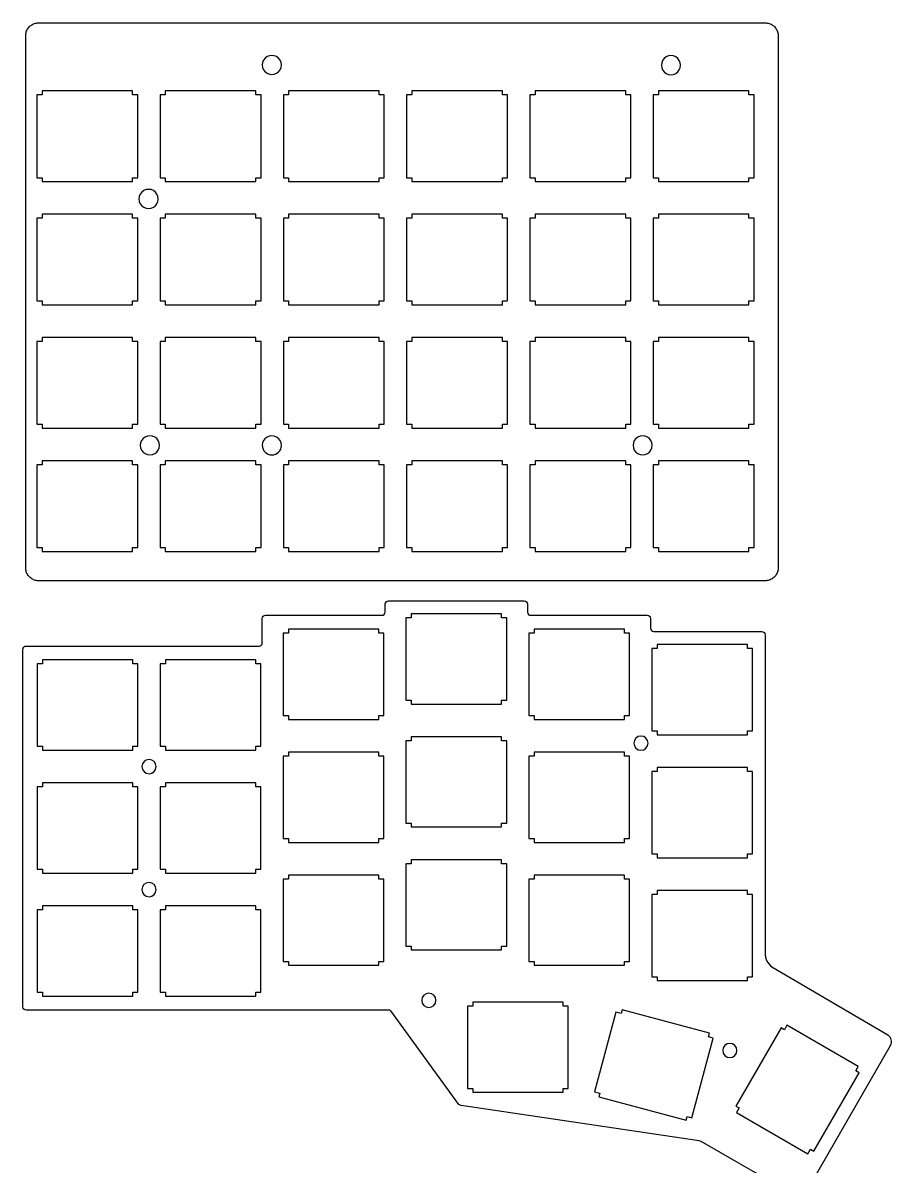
# Model space of a CAD drawing. Extents: x 0 to 280, y 0 to 300.
# Drawn here: x 0.1 to 134.5, y 123.1 to 299.7 of the extents above; entities that cross this region are included whole.
import ezdxf

# ---------------------------------------------------------------- set-up
doc = ezdxf.new("R2010")
doc.units = 0
doc.layers.get('0').update_dxf_attribs({"linetype": 'CONTINUOUS'})

msp = doc.modelspace()

# ---------------------------------------------------------------- linework, layer by layer
at = {"color": 5}
for p, q in [((0.719469, 298.510696), (0.784469, 298.652696)), ((0.784469, 298.652696), (0.86147, 298.789696)), ((0.86147, 298.789696), (0.94847, 298.920696)), ((0.94847, 298.920696), (1.04647, 299.043697)), ((1.04647, 299.043697), (1.15247, 299.159697)), ((1.15247, 299.159697), (1.26847, 299.265697)), ((1.26847, 299.265697), (1.39147, 299.363697)), ((1.39147, 299.363697), (1.52247, 299.450697)), ((1.52247, 299.450697), (1.65947, 299.527697)), ((1.65947, 299.527697), (1.80147, 299.592697)), ((1.80147, 299.592697), (1.94847, 299.647697)), ((1.94847, 299.647697), (2.100471, 299.689697)), ((2.100471, 299.689697), (2.254471, 299.720697)), ((2.254471, 299.720697), (2.410471, 299.738697)), ((2.410471, 299.738697), (2.567471, 299.745698)), ((2.567471, 299.745697), (114.867568, 299.744692)), ((114.867568, 299.744697), (115.024566, 299.738697)), ((115.024566, 299.738697), (115.180567, 299.720698)), ((115.180567, 299.720697), (115.334568, 299.689697)), ((115.334568, 299.689697), (115.486566, 299.647697)), ((115.486566, 299.647697), (115.633569, 299.592697)), ((115.633569, 299.592697), (115.775568, 299.527697)), ((115.775568, 299.527697), (115.912567, 299.450697)), ((115.912567, 299.450697), (116.043567, 299.363697)), ((116.043567, 299.363697), (116.166567, 299.265697)), ((116.166567, 299.265697), (116.282568, 299.159697)), ((116.282568, 299.159697), (116.388568, 299.043697)), ((116.388568, 299.043697), (116.486568, 298.920696)), ((116.486568, 298.920696), (116.573568, 298.789696)), ((116.573568, 298.789696), (116.650567, 298.652696)), ((116.650567, 298.652696), (116.715567, 298.510696)), ((0.566469, 215.543625), (0.567469, 297.744696)), ((0.567469, 297.744696), (0.573469, 297.901696)), ((0.573469, 297.901696), (0.591469, 298.057696)), ((0.591469, 298.057696), (0.622469, 298.211696)), ((0.622469, 298.211696), (0.664469, 298.363696)), ((0.664469, 298.363696), (0.719469, 298.510696)), ((116.715567, 298.510696), (116.770569, 298.363696)), ((116.770569, 298.363696), (116.812569, 298.211696)), ((116.812569, 298.211696), (116.843568, 298.057696)), ((116.843568, 298.057696), (116.861559, 297.901696)), ((116.861567, 297.901696), (116.867573, 297.744696)), ((116.867568, 297.744696), (116.867568, 215.543625)), ((40.095002, 293.239902), (40.095002, 293.239902)), ((101.771017, 293.206462), (101.771017, 293.206462)), ((3.092471, 288.619688), (2.292471, 288.619688)), ((2.292471, 288.619688), (2.292471, 275.820677)), ((17.092483, 289.220688), (3.092471, 289.220688)), ((3.092471, 289.220688), (3.092471, 288.619688)), ((17.092483, 288.619688), (17.092483, 289.220688)), ((17.892484, 288.619688), (17.092483, 288.619688)), ((17.892484, 275.820677), (17.892484, 288.619688)), ((22.142488, 288.619688), (21.342487, 288.619688)), ((21.342487, 288.619688), (21.342487, 275.820677)), ((36.1425, 289.220688), (22.142488, 289.220688)), ((22.142488, 289.220688), (22.142488, 288.619688)), ((36.1425, 288.619688), (36.1425, 289.220688)), ((36.9425, 288.619688), (36.1425, 288.619688)), ((36.9425, 275.820677), (36.9425, 288.619688)), ((41.192503, 288.619688), (40.392503, 288.619688)), ((40.392503, 288.619688), (40.392503, 275.820677)), ((55.192516, 289.220688), (41.192503, 289.220688)), ((41.192503, 289.220688), (41.192503, 288.619688)), ((55.192516, 288.619688), (55.192516, 289.220688)), ((55.992516, 288.619688), (55.192516, 288.619688)), ((55.992516, 275.820677), (55.992516, 288.619688)), ((60.242519, 288.619688), (59.442519, 288.619688)), ((59.442519, 288.619688), (59.442519, 275.820677)), ((74.242532, 289.220688), (60.242519, 289.220688)), ((60.242519, 289.220688), (60.242519, 288.619688)), ((74.242532, 288.619688), (74.242532, 289.220688)), ((75.042532, 288.619688), (74.242532, 288.619688)), ((75.042532, 275.820677), (75.042532, 288.619688)), ((79.292535, 288.619688), (78.492535, 288.619688)), ((78.492535, 288.619688), (78.492535, 275.820677)), ((93.292548, 289.220688), (79.292535, 289.220688)), ((79.292535, 289.220688), (79.292535, 288.619688)), ((93.292548, 288.619688), (93.292548, 289.220688)), ((94.091548, 288.619688), (93.292548, 288.619688)), ((94.091548, 275.820677), (94.091548, 288.619688)), ((98.341551, 288.619688), (97.542551, 288.619688)), ((97.542551, 288.619688), (97.542551, 275.820677)), ((112.341565, 289.220688), (98.341551, 289.220688)), ((98.341551, 289.220688), (98.341551, 288.619688)), ((112.341565, 288.619688), (112.341565, 289.220688)), ((113.141565, 288.619688), (112.341565, 288.619688)), ((113.141565, 275.820677), (113.141565, 288.619688)), ((2.292471, 275.820677), (3.092471, 275.820677)), ((3.092471, 275.820677), (3.092471, 275.219676)), ((17.092483, 275.219676), (17.092483, 275.820677)), ((17.092483, 275.820677), (17.892484, 275.820677)), ((21.342487, 275.820677), (22.142488, 275.820677)), ((22.142488, 275.820677), (22.142488, 275.219676)), ((36.1425, 275.820677), (36.9425, 275.820677)), ((36.1425, 275.219676), (36.1425, 275.820677)), ((40.392503, 275.820677), (41.192503, 275.820677)), ((41.192503, 275.820677), (41.192503, 275.219676)), ((55.192516, 275.219676), (55.192516, 275.820677)), ((55.192516, 275.820677), (55.992516, 275.820677)), ((59.442519, 275.820677), (60.242519, 275.820677)), ((60.242519, 275.820677), (60.242519, 275.219676)), ((74.242532, 275.219676), (74.242532, 275.820677)), ((74.242532, 275.820677), (75.042532, 275.820677)), ((78.492535, 275.820677), (79.292535, 275.820677)), ((79.292535, 275.820677), (79.292535, 275.219676)), ((93.292548, 275.219676), (93.292548, 275.820677)), ((93.292548, 275.820677), (94.091548, 275.820677)), ((97.542551, 275.820677), (98.341551, 275.820677)), ((98.341551, 275.820677), (98.341551, 275.219676)), ((112.341565, 275.820677), (113.141565, 275.820677)), ((112.341565, 275.219676), (112.341565, 275.820677)), ((3.092471, 275.219676), (17.092483, 275.219676)), ((22.142488, 275.219676), (36.1425, 275.219676)), ((41.192503, 275.219676), (55.192516, 275.219676)), ((60.242519, 275.219676), (74.242532, 275.219676)), ((79.292535, 275.219676), (93.292548, 275.219676)), ((98.341551, 275.219676), (112.341565, 275.219676)), ((21.046047, 272.537084), (21.046047, 272.537084)), ((3.092471, 269.569672), (2.292471, 269.569672)), ((2.292471, 269.569672), (2.292471, 256.76966)), ((17.092483, 270.169671), (3.092471, 270.169671)), ((3.092471, 270.169671), (3.092471, 269.569672)), ((17.092483, 269.569672), (17.092483, 270.169671)), ((17.892484, 269.569672), (17.092483, 269.569672)), ((17.892484, 256.76966), (17.892484, 269.569672)), ((22.142488, 269.569672), (21.342487, 269.569672)), ((21.342487, 269.569672), (21.342487, 256.76966)), ((36.1425, 270.169671), (22.142488, 270.169671)), ((22.142488, 270.169671), (22.142488, 269.569672)), ((36.1425, 269.569672), (36.1425, 270.169671)), ((36.9425, 269.569672), (36.1425, 269.569672)), ((36.9425, 256.76966), (36.9425, 269.569672)), ((41.192503, 269.569672), (40.392503, 269.569672)), ((40.392503, 269.569672), (40.392503, 256.76966)), ((55.192516, 270.169671), (41.192503, 270.169671)), ((41.192503, 270.169671), (41.192503, 269.569672)), ((55.192516, 269.569672), (55.192516, 270.169671)), ((55.992516, 269.569672), (55.192516, 269.569672)), ((55.992516, 256.76966), (55.992516, 269.569672)), ((60.242519, 269.569672), (59.442519, 269.569672)), ((59.442519, 269.569672), (59.442519, 256.76966)), ((74.242532, 270.169671), (60.242519, 270.169671)), ((60.242519, 270.169671), (60.242519, 269.569672)), ((74.242532, 269.569672), (74.242532, 270.169671)), ((75.042532, 269.569672), (74.242532, 269.569672)), ((75.042532, 256.76966), (75.042532, 269.569672)), ((79.292535, 269.569672), (78.492535, 269.569672)), ((78.492535, 269.569672), (78.492535, 256.76966)), ((93.292548, 270.169671), (79.292535, 270.169671)), ((79.292535, 270.169671), (79.292535, 269.569672)), ((93.292548, 269.569672), (93.292548, 270.169671)), ((94.091548, 269.569672), (93.292548, 269.569672)), ((94.091548, 256.76966), (94.091548, 269.569672)), ((98.341551, 269.569672), (97.542551, 269.569672)), ((97.542551, 269.569672), (97.542551, 256.76966)), ((112.341565, 270.169671), (98.341551, 270.169671)), ((98.341551, 270.169671), (98.341551, 269.569672)), ((112.341565, 269.569672), (112.341565, 270.169671)), ((113.141565, 269.569672), (112.341565, 269.569672)), ((113.141565, 256.76966), (113.141565, 269.569672)), ((2.292471, 256.76966), (3.092471, 256.76966)), ((3.092471, 256.76966), (3.092471, 256.169661)), ((3.092471, 256.169661), (17.092483, 256.169661)), ((17.092483, 256.169661), (17.092483, 256.76966)), ((17.092483, 256.76966), (17.892484, 256.76966)), ((21.342487, 256.76966), (22.142488, 256.76966)), ((22.142488, 256.76966), (22.142488, 256.169661)), ((22.142488, 256.169661), (36.1425, 256.169661)), ((36.1425, 256.169661), (36.1425, 256.76966)), ((36.1425, 256.76966), (36.9425, 256.76966)), ((40.392503, 256.76966), (41.192503, 256.76966)), ((41.192503, 256.76966), (41.192503, 256.169661)), ((41.192503, 256.169661), (55.192516, 256.169661)), ((55.192516, 256.169661), (55.192516, 256.76966)), ((55.192516, 256.76966), (55.992516, 256.76966)), ((59.442519, 256.76966), (60.242519, 256.76966)), ((60.242519, 256.76966), (60.242519, 256.169661)), ((60.242519, 256.169661), (74.242532, 256.169661)), ((74.242532, 256.76966), (75.042532, 256.76966)), ((74.242532, 256.169661), (74.242532, 256.76966)), ((78.492535, 256.76966), (79.292535, 256.76966)), ((79.292535, 256.76966), (79.292535, 256.169661)), ((79.292535, 256.169661), (93.292548, 256.169661)), ((93.292548, 256.169661), (93.292548, 256.76966)), ((93.292548, 256.76966), (94.091548, 256.76966)), ((97.542551, 256.76966), (98.341551, 256.76966)), ((98.341551, 256.76966), (98.341551, 256.169661)), ((98.341551, 256.169661), (112.341565, 256.169661)), ((112.341565, 256.169661), (112.341565, 256.76966)), ((112.341565, 256.76966), (113.141565, 256.76966)), ((17.092483, 251.119655), (3.092471, 251.119655)), ((3.092471, 251.119655), (3.092471, 250.519656)), ((17.092483, 250.519656), (17.092483, 251.119655)), ((36.1425, 251.119655), (22.142488, 251.119655)), ((22.142488, 251.119655), (22.142488, 250.519656)), ((36.1425, 250.519656), (36.1425, 251.119655)), ((55.192516, 251.119655), (41.192503, 251.119655)), ((41.192503, 251.119655), (41.192503, 250.519656)), ((55.192516, 250.519656), (55.192516, 251.119655)), ((74.242532, 251.119655), (60.242519, 251.119655)), ((60.242519, 251.119655), (60.242519, 250.519656)), ((74.242532, 250.519656), (74.242532, 251.119655)), ((93.292548, 251.119655), (79.292535, 251.119655)), ((79.292535, 251.119655), (79.292535, 250.519656)), ((93.292548, 250.519656), (93.292548, 251.119655)), ((112.341565, 251.119655), (98.341551, 251.119655)), ((98.341551, 251.119655), (98.341551, 250.519656)), ((112.341565, 250.519656), (112.341565, 251.119655)), ((3.092471, 250.519656), (2.292471, 250.519656)), ((2.292471, 250.519656), (2.292471, 237.719643)), ((17.892484, 250.519656), (17.092483, 250.519656)), ((17.892484, 237.719643), (17.892484, 250.519656)), ((22.142488, 250.519656), (21.342487, 250.519656)), ((21.342487, 250.519656), (21.342487, 237.719643)), ((36.9425, 250.519656), (36.1425, 250.519656)), ((36.9425, 237.719643), (36.9425, 250.519656)), ((41.192503, 250.519656), (40.392503, 250.519656)), ((40.392503, 250.519656), (40.392503, 237.719643)), ((55.992516, 250.519656), (55.192516, 250.519656)), ((55.992516, 237.719643), (55.992516, 250.519656)), ((60.242519, 250.519656), (59.442519, 250.519656)), ((59.442519, 250.519656), (59.442519, 237.719643)), ((75.042532, 250.519656), (74.242532, 250.519656)), ((75.042532, 237.719643), (75.042532, 250.519656)), ((79.292535, 250.519656), (78.492535, 250.519656)), ((78.492535, 250.519656), (78.492535, 237.719643)), ((94.091548, 250.519656), (93.292548, 250.519656)), ((94.091548, 237.719643), (94.091548, 250.519656)), ((98.341551, 250.519656), (97.542551, 250.519656)), ((97.542551, 250.519656), (97.542551, 237.719643)), ((113.141565, 250.519656), (112.341565, 250.519656)), ((113.141565, 237.719643), (113.141565, 250.519656)), ((2.292471, 237.719643), (3.092471, 237.719643)), ((3.092471, 237.719643), (3.092471, 237.119644)), ((3.092471, 237.119644), (17.092483, 237.119644)), ((17.092483, 237.119644), (17.092483, 237.719643)), ((17.092483, 237.719643), (17.892484, 237.719643)), ((21.342487, 237.719643), (22.142488, 237.719643)), ((22.142488, 237.719643), (22.142488, 237.119644)), ((22.142488, 237.119644), (36.1425, 237.119644)), ((36.1425, 237.719643), (36.9425, 237.719643)), ((36.1425, 237.119644), (36.1425, 237.719643)), ((40.392503, 237.719643), (41.192503, 237.719643)), ((41.192503, 237.719643), (41.192503, 237.119644)), ((41.192503, 237.119644), (55.192516, 237.119644)), ((55.192516, 237.119644), (55.192516, 237.719643)), ((55.192516, 237.719643), (55.992516, 237.719643)), ((59.442519, 237.719643), (60.242519, 237.719643)), ((60.242519, 237.719643), (60.242519, 237.119644)), ((60.242519, 237.119644), (74.242532, 237.119644)), ((74.242532, 237.119644), (74.242532, 237.719643)), ((74.242532, 237.719643), (75.042532, 237.719643)), ((78.492535, 237.719643), (79.292535, 237.719643)), ((79.292535, 237.719643), (79.292535, 237.119644)), ((79.292535, 237.119644), (93.292548, 237.119644)), ((93.292548, 237.119644), (93.292548, 237.719643)), ((93.292548, 237.719643), (94.091548, 237.719643)), ((97.542551, 237.719643), (98.341551, 237.719643)), ((98.341551, 237.719643), (98.341551, 237.119644)), ((98.341551, 237.119644), (112.341565, 237.119644)), ((112.341565, 237.719643), (113.141565, 237.719643)), ((112.341565, 237.119644), (112.341565, 237.719643)), ((21.245607, 234.464062), (21.245607, 234.464062)), ((40.094592, 234.458471), (40.094592, 234.458471)), ((97.391763, 234.464062), (97.391763, 234.464062)), ((3.092471, 231.47064), (2.292471, 231.47064)), ((2.292471, 231.47064), (2.292471, 218.669627)), ((17.092483, 232.069639), (3.092471, 232.069639)), ((3.092471, 232.069639), (3.092471, 231.47064)), ((17.092483, 231.47064), (17.092483, 232.069639)), ((17.892484, 231.47064), (17.092483, 231.47064)), ((17.892484, 218.669627), (17.892484, 231.47064)), ((22.142488, 231.47064), (21.342487, 231.47064)), ((21.342487, 231.47064), (21.342487, 218.669627)), ((36.1425, 232.069639), (22.142488, 232.069639)), ((22.142488, 232.069639), (22.142488, 231.47064)), ((36.1425, 231.47064), (36.1425, 232.069639)), ((36.9425, 231.47064), (36.1425, 231.47064)), ((36.9425, 218.669627), (36.9425, 231.47064)), ((41.192503, 231.47064), (40.392503, 231.47064)), ((40.392503, 231.47064), (40.392503, 218.669627)), ((55.192516, 232.069639), (41.192503, 232.069639)), ((41.192503, 232.069639), (41.192503, 231.47064)), ((55.192516, 231.47064), (55.192516, 232.069639)), ((55.992516, 231.47064), (55.192516, 231.47064)), ((55.992516, 218.669627), (55.992516, 231.47064)), ((60.242519, 231.47064), (59.442519, 231.47064)), ((59.442519, 231.47064), (59.442519, 218.669627)), ((74.242532, 232.069639), (60.242519, 232.069639)), ((60.242519, 232.069639), (60.242519, 231.47064)), ((74.242532, 231.47064), (74.242532, 232.069639)), ((75.042532, 231.47064), (74.242532, 231.47064)), ((75.042532, 218.669627), (75.042532, 231.47064)), ((79.292535, 231.47064), (78.492535, 231.47064)), ((78.492535, 231.47064), (78.492535, 218.669627)), ((93.292548, 232.069639), (79.292535, 232.069639)), ((79.292535, 232.069639), (79.292535, 231.47064)), ((93.292548, 231.47064), (93.292548, 232.069639)), ((94.091548, 231.47064), (93.292548, 231.47064)), ((94.091548, 218.669627), (94.091548, 231.47064)), ((98.341551, 231.47064), (97.542551, 231.47064)), ((97.542551, 231.47064), (97.542551, 218.669627)), ((112.341565, 232.069639), (98.341551, 232.069639)), ((98.341551, 232.069639), (98.341551, 231.47064)), ((112.341565, 231.47064), (112.341565, 232.069639)), ((113.141565, 231.47064), (112.341565, 231.47064)), ((113.141565, 218.669627), (113.141565, 231.47064)), ((2.292471, 218.669627), (3.092471, 218.669627)), ((3.092471, 218.669627), (3.092471, 218.069628)), ((3.092471, 218.069628), (17.092483, 218.069628)), ((17.092483, 218.069628), (17.092483, 218.669627)), ((17.092483, 218.669627), (17.892484, 218.669627)), ((21.342487, 218.669627), (22.142488, 218.669627)), ((22.142488, 218.669627), (22.142488, 218.069628)), ((22.142488, 218.069628), (36.1425, 218.069628)), ((36.1425, 218.069628), (36.1425, 218.669627)), ((36.1425, 218.669627), (36.9425, 218.669627)), ((40.392503, 218.669627), (41.192503, 218.669627)), ((41.192503, 218.669627), (41.192503, 218.069628)), ((41.192503, 218.069628), (55.192516, 218.069628)), ((55.192516, 218.069628), (55.192516, 218.669627)), ((55.192516, 218.669627), (55.992516, 218.669627)), ((59.442519, 218.669627), (60.242519, 218.669627)), ((60.242519, 218.669627), (60.242519, 218.069628)), ((60.242519, 218.069628), (74.242532, 218.069628)), ((74.242532, 218.669627), (75.042532, 218.669627)), ((74.242532, 218.069628), (74.242532, 218.669627)), ((78.492535, 218.669627), (79.292535, 218.669627)), ((79.292535, 218.669627), (79.292535, 218.069628)), ((79.292535, 218.069628), (93.292548, 218.069628)), ((93.292548, 218.069628), (93.292548, 218.669627)), ((93.292548, 218.669627), (94.091548, 218.669627)), ((97.542551, 218.669627), (98.341551, 218.669627)), ((98.341551, 218.669627), (98.341551, 218.069628)), ((98.341551, 218.069628), (112.341565, 218.069628)), ((112.341565, 218.069628), (112.341565, 218.669627)), ((112.341565, 218.669627), (113.141565, 218.669627)), ((0.573469, 215.387627), (0.566469, 215.543625)), ((116.867568, 215.543625), (116.861562, 215.387627)), ((0.591469, 215.231626), (0.573469, 215.387627)), ((0.622469, 215.077625), (0.591469, 215.231626)), ((0.664469, 214.925624), (0.622469, 215.077625)), ((0.719469, 214.778624), (0.664469, 214.925624)), ((0.784469, 214.636625), (0.719469, 214.778624)), ((0.86147, 214.499623), (0.784469, 214.636625)), ((0.94847, 214.368625), (0.86147, 214.499623)), ((1.04647, 214.245623), (0.94847, 214.368625)), ((1.15247, 214.129625), (1.04647, 214.245623)), ((1.26847, 214.023624), (1.15247, 214.129625)), ((1.39147, 213.925625), (1.26847, 214.023624)), ((1.52247, 213.838625), (1.39147, 213.925625)), ((1.65947, 213.761623), (1.52247, 213.838625)), ((115.912567, 213.838625), (115.775568, 213.761623)), ((116.043567, 213.925625), (115.912567, 213.838625)), ((116.166567, 214.023624), (116.043567, 213.925625)), ((116.282568, 214.129625), (116.166567, 214.023624)), ((116.388568, 214.245623), (116.282568, 214.129625)), ((116.486568, 214.368625), (116.388568, 214.245623)), ((116.573568, 214.499623), (116.486568, 214.368625)), ((116.650567, 214.636625), (116.573568, 214.499623)), ((116.715567, 214.778624), (116.650567, 214.636625)), ((116.770569, 214.925624), (116.715567, 214.778624)), ((116.812569, 215.077625), (116.770569, 214.925624)), ((116.843568, 215.231626), (116.812569, 215.077625)), ((116.861567, 215.387627), (116.843575, 215.231626)), ((1.80147, 213.696623), (1.65947, 213.761623)), ((1.94847, 213.641624), (1.80147, 213.696623)), ((2.100471, 213.599624), (1.94847, 213.641624)), ((2.254471, 213.568623), (2.100471, 213.599624)), ((2.410471, 213.550623), (2.254471, 213.568615)), ((2.567471, 213.543625), (2.410471, 213.550636)), ((114.868568, 213.544625), (2.567471, 213.543567)), ((115.024566, 213.550623), (114.868568, 213.544617)), ((115.180567, 213.568623), (115.024566, 213.550631)), ((115.334568, 213.599624), (115.180567, 213.568623)), ((115.486566, 213.641624), (115.334568, 213.599624)), ((115.633569, 213.696623), (115.486566, 213.641624)), ((115.775568, 213.761623), (115.633569, 213.696623)), ((56.630493, 210.446058), (77.630681, 210.446058)), ((56.130607, 208.696277), (56.130607, 209.945818)), ((78.130569, 209.945818), (78.130569, 208.696277)), ((37.131733, 203.94647), (37.131733, 207.696503)), ((37.631618, 208.196037), (55.630722, 208.196037)), ((60.159712, 207.817497), (59.342356, 207.817497)), ((59.342356, 207.817497), (59.342356, 195.095166)), ((74.125848, 208.421631), (60.159712, 208.421631)), ((60.159712, 208.421631), (60.159712, 207.817497)), ((74.125848, 207.817497), (74.125848, 208.421631)), ((74.907666, 207.817497), (74.125848, 207.817497)), ((74.907666, 195.095166), (74.907666, 207.817497)), ((78.630807, 208.196037), (96.629556, 208.196037)), ((97.129796, 207.696503), (97.129796, 206.196489)), ((41.160845, 205.442415), (40.343489, 205.442415)), ((40.343489, 205.442415), (40.343489, 192.720084)), ((55.126981, 206.046549), (41.160845, 206.046549)), ((41.160845, 206.046549), (41.160845, 205.442415)), ((55.126981, 205.442415), (55.126981, 206.046549)), ((55.908799, 205.442415), (55.126981, 205.442415)), ((55.908799, 192.720084), (55.908799, 205.442415)), ((79.15999, 205.442415), (78.342633, 205.442415)), ((78.342633, 205.442415), (78.342633, 192.720084)), ((93.126123, 206.046549), (79.15999, 206.046549)), ((79.15999, 206.046549), (79.15999, 205.442415)), ((93.126123, 205.442415), (93.126123, 206.046549)), ((93.907941, 205.442415), (93.126123, 205.442415)), ((93.907941, 192.720084), (93.907941, 205.442415)), ((97.629684, 205.696251), (114.328796, 205.696251)), ((114.829743, 205.195659), (114.829743, 156.026829)), ((0.632583, 203.44623), (36.630434, 203.44623)), ((112.124979, 203.672536), (98.158843, 203.672536)), ((98.158843, 203.672536), (98.158843, 203.068405)), ((112.124979, 203.068405), (112.124979, 203.672536)), ((0.132662, 147.69844), (0.132662, 202.947048)), ((98.158843, 203.068405), (97.341489, 203.068405)), ((97.341489, 203.068405), (97.341489, 190.346071)), ((112.906797, 203.068405), (112.124979, 203.068405)), ((112.906797, 190.346071), (112.906797, 203.068405)), ((3.160813, 200.692442), (2.343457, 200.692442)), ((2.343457, 200.692442), (2.343457, 187.97011)), ((17.126948, 201.296573), (3.160813, 201.296573)), ((3.160813, 201.296573), (3.160813, 200.692442)), ((17.126948, 200.692442), (17.126948, 201.296573)), ((17.908767, 200.692442), (17.126948, 200.692442)), ((17.908767, 187.97011), (17.908767, 200.692442)), ((22.16093, 200.692442), (21.343573, 200.692442)), ((21.343573, 200.692442), (21.343573, 187.97011)), ((36.127064, 201.296573), (22.16093, 201.296573)), ((22.16093, 201.296573), (22.16093, 200.692442)), ((36.127064, 200.692442), (36.127064, 201.296573)), ((36.908882, 200.692442), (36.127064, 200.692442)), ((36.908882, 187.97011), (36.908882, 200.692442)), ((59.342356, 195.095166), (60.159712, 195.095166)), ((60.159712, 195.095166), (60.159712, 194.491032)), ((60.159712, 194.491032), (74.125848, 194.491032)), ((74.125848, 194.491032), (74.125848, 195.095166)), ((74.125848, 195.095166), (74.907666, 195.095166)), ((40.343489, 192.720084), (41.160845, 192.720084)), ((41.160845, 192.720084), (41.160845, 192.11595)), ((55.126981, 192.11595), (55.126981, 192.720084)), ((55.126981, 192.720084), (55.908799, 192.720084)), ((78.342633, 192.720084), (79.15999, 192.720084)), ((79.15999, 192.720084), (79.15999, 192.11595)), ((93.126123, 192.11595), (93.126123, 192.720084)), ((93.126123, 192.720084), (93.907941, 192.720084)), ((41.160845, 192.11595), (55.126981, 192.11595)), ((79.15999, 192.11595), (93.126123, 192.11595)), ((74.125848, 189.421534), (60.159712, 189.421534)), ((60.159712, 189.421534), (60.159712, 188.817402)), ((74.125848, 188.817402), (74.125848, 189.421534)), ((97.341489, 190.346071), (98.158843, 190.346071)), ((98.158843, 190.346071), (98.158843, 189.741939)), ((98.158843, 189.741939), (112.124979, 189.741939)), ((112.124979, 189.741939), (112.124979, 190.346071)), ((112.124979, 190.346071), (112.906797, 190.346071)), ((2.343457, 187.97011), (3.160813, 187.97011)), ((3.160813, 187.97011), (3.160813, 187.365976)), ((3.160813, 187.365976), (17.126948, 187.365976)), ((17.126948, 187.365976), (17.126948, 187.97011)), ((17.126948, 187.97011), (17.908767, 187.97011)), ((21.343573, 187.97011), (22.16093, 187.97011)), ((22.16093, 187.97011), (22.16093, 187.365976)), ((22.16093, 187.365976), (36.127064, 187.365976)), ((36.127064, 187.365976), (36.127064, 187.97011)), ((36.127064, 187.97011), (36.908882, 187.97011)), ((60.159712, 188.817402), (59.342356, 188.817402)), ((59.342356, 188.817402), (59.342356, 176.095071)), ((74.907666, 188.817402), (74.125848, 188.817402)), ((74.907666, 176.095071), (74.907666, 188.817402)), ((41.160845, 186.443379), (40.343489, 186.443379)), ((40.343489, 186.443379), (40.343489, 173.721048)), ((55.126981, 187.047513), (41.160845, 187.047513)), ((41.160845, 187.047513), (41.160845, 186.443379)), ((55.126981, 186.443379), (55.126981, 187.047513)), ((55.908799, 186.443379), (55.126981, 186.443379)), ((55.908799, 173.721048), (55.908799, 186.443379)), ((79.15999, 186.443379), (78.342633, 186.443379)), ((78.342633, 186.443379), (78.342633, 173.721048)), ((93.126123, 187.047513), (79.15999, 187.047513)), ((79.15999, 187.047513), (79.15999, 186.443379)), ((93.126123, 186.443379), (93.126123, 187.047513)), ((93.907941, 186.443379), (93.126123, 186.443379)), ((93.907941, 173.721048), (93.907941, 186.443379)), ((98.158843, 184.068477), (97.341489, 184.068477)), ((97.341489, 184.068477), (97.341489, 171.346146)), ((112.124979, 184.672611), (98.158843, 184.672611)), ((98.158843, 184.672611), (98.158843, 184.068477)), ((112.124979, 184.068477), (112.124979, 184.672611)), ((112.906797, 184.068477), (112.124979, 184.068477)), ((112.906797, 171.346146), (112.906797, 184.068477)), ((17.126948, 182.296479), (3.160813, 182.296479)), ((3.160813, 182.296479), (3.160813, 181.692347)), ((17.126948, 181.692347), (17.126948, 182.296479)), ((36.127064, 182.296479), (22.16093, 182.296479)), ((22.16093, 182.296479), (22.16093, 181.692347)), ((36.127064, 181.692347), (36.127064, 182.296479)), ((3.160813, 181.692347), (2.343457, 181.692347)), ((2.343457, 181.692347), (2.343457, 168.970013)), ((17.908767, 181.692347), (17.126948, 181.692347)), ((17.908767, 168.970013), (17.908767, 181.692347)), ((22.16093, 181.692347), (21.343573, 181.692347)), ((21.343573, 181.692347), (21.343573, 168.970013)), ((36.908882, 181.692347), (36.127064, 181.692347)), ((36.908882, 168.970013), (36.908882, 181.692347)), ((59.342356, 176.095071), (60.159712, 176.095071)), ((60.159712, 176.095071), (60.159712, 175.490937)), ((60.159712, 175.490937), (74.125848, 175.490937)), ((74.125848, 175.490937), (74.125848, 176.095071)), ((74.125848, 176.095071), (74.907666, 176.095071)), ((40.343489, 173.721048), (41.160845, 173.721048)), ((41.160845, 173.721048), (41.160845, 173.116913)), ((55.126981, 173.116913), (55.126981, 173.721048)), ((55.126981, 173.721048), (55.908799, 173.721048)), ((78.342633, 173.721048), (79.15999, 173.721048)), ((79.15999, 173.721048), (79.15999, 173.116913)), ((93.126123, 173.116913), (93.126123, 173.721048)), ((93.126123, 173.721048), (93.907941, 173.721048)), ((41.160845, 173.116913), (55.126981, 173.116913)), ((79.15999, 173.116913), (93.126123, 173.116913)), ((60.159712, 169.818366), (59.342356, 169.818366)), ((59.342356, 169.818366), (59.342356, 157.096032)), ((74.125848, 170.422498), (60.159712, 170.422498)), ((60.159712, 170.422498), (60.159712, 169.818366)), ((74.125848, 169.818366), (74.125848, 170.422498)), ((74.907666, 169.818366), (74.125848, 169.818366)), ((74.907666, 157.096032), (74.907666, 169.818366)), ((97.341489, 171.346146), (98.158843, 171.346146)), ((98.158843, 171.346146), (98.158843, 170.742011)), ((98.158843, 170.742011), (112.124979, 170.742011)), ((112.124979, 170.742011), (112.124979, 171.346146)), ((112.124979, 171.346146), (112.906797, 171.346146)), ((2.343457, 168.970013), (3.160813, 168.970013)), ((3.160813, 168.970013), (3.160813, 168.365879)), ((3.160813, 168.365879), (17.126948, 168.365879)), ((17.126948, 168.365879), (17.126948, 168.970013)), ((17.126948, 168.970013), (17.908767, 168.970013)), ((21.343573, 168.970013), (22.16093, 168.970013)), ((22.16093, 168.970013), (22.16093, 168.365879)), ((22.16093, 168.365879), (36.127064, 168.365879)), ((36.127064, 168.365879), (36.127064, 168.970013)), ((36.127064, 168.970013), (36.908882, 168.970013)), ((55.126981, 168.047596), (41.160845, 168.047596)), ((41.160845, 168.047596), (41.160845, 167.443464)), ((55.126981, 167.443464), (55.126981, 168.047596)), ((93.126123, 168.047596), (79.15999, 168.047596)), ((79.15999, 168.047596), (79.15999, 167.443464)), ((93.126123, 167.443464), (93.126123, 168.047596)), ((41.160845, 167.443464), (40.343489, 167.443464)), ((40.343489, 167.443464), (40.343489, 154.72113)), ((55.908799, 167.443464), (55.126981, 167.443464)), ((55.908799, 154.72113), (55.908799, 167.443464)), ((79.15999, 167.443464), (78.342633, 167.443464)), ((78.342633, 167.443464), (78.342633, 154.72113)), ((93.907941, 167.443464), (93.126123, 167.443464)), ((93.907941, 154.72113), (93.907941, 167.443464)), ((98.158843, 165.068382), (97.341489, 165.068382)), ((97.341489, 165.068382), (97.341489, 152.346048)), ((112.124979, 165.672514), (98.158843, 165.672514)), ((98.158843, 165.672514), (98.158843, 165.068382)), ((112.124979, 165.068382), (112.124979, 165.672514)), ((112.906797, 165.068382), (112.124979, 165.068382)), ((112.906797, 152.346048), (112.906797, 165.068382)), ((3.160813, 162.694358), (2.343457, 162.694358)), ((2.343457, 162.694358), (2.343457, 149.972027)), ((17.126948, 163.298493), (3.160813, 163.298493)), ((3.160813, 163.298493), (3.160813, 162.694358)), ((17.126948, 162.694358), (17.126948, 163.298493)), ((17.908767, 162.694358), (17.126948, 162.694358)), ((17.908767, 149.972027), (17.908767, 162.694358)), ((22.16093, 162.694358), (21.343573, 162.694358)), ((21.343573, 162.694358), (21.343573, 149.972027)), ((36.127064, 163.298493), (22.16093, 163.298493)), ((22.16093, 163.298493), (22.16093, 162.694358)), ((36.127064, 162.694358), (36.127064, 163.298493)), ((36.908882, 162.694358), (36.127064, 162.694358)), ((36.908882, 149.972027), (36.908882, 162.694358)), ((59.342356, 157.096032), (60.159712, 157.096032)), ((60.159712, 157.096032), (60.159712, 156.491901)), ((60.159712, 156.491901), (74.125848, 156.491901)), ((74.125848, 156.491901), (74.125848, 157.096032)), ((74.125848, 157.096032), (74.907666, 157.096032)), ((40.343489, 154.72113), (41.160845, 154.72113)), ((41.160845, 154.72113), (41.160845, 154.116999)), ((41.160845, 154.116999), (55.126981, 154.116999)), ((55.126981, 154.116999), (55.126981, 154.72113)), ((55.126981, 154.72113), (55.908799, 154.72113)), ((78.342633, 154.72113), (79.15999, 154.72113)), ((79.15999, 154.72113), (79.15999, 154.116999)), ((79.15999, 154.116999), (93.126123, 154.116999)), ((93.126123, 154.116999), (93.126123, 154.72113)), ((93.126123, 154.72113), (93.907941, 154.72113)), ((115.857385, 153.902752), (133.782403, 143.387487)), ((97.341489, 152.346048), (98.158843, 152.346048)), ((98.158843, 152.346048), (98.158843, 151.741917)), ((112.124979, 151.741917), (112.124979, 152.346048)), ((112.124979, 152.346048), (112.906797, 152.346048)), ((98.158843, 151.741917), (112.124979, 151.741917)), ((2.343457, 149.972027), (3.160813, 149.972027)), ((3.160813, 149.972027), (3.160813, 149.367893)), ((3.160813, 149.367893), (17.126948, 149.367893)), ((17.126948, 149.367893), (17.126948, 149.972027)), ((17.126948, 149.972027), (17.908767, 149.972027)), ((21.343573, 149.972027), (22.16093, 149.972027)), ((22.16093, 149.972027), (22.16093, 149.367893)), ((22.16093, 149.367893), (36.127064, 149.367893)), ((36.127064, 149.367893), (36.127064, 149.972027)), ((36.127064, 149.972027), (36.908882, 149.972027)), ((83.626155, 148.42343), (69.660019, 148.42343)), ((69.660019, 148.42343), (69.660019, 147.819296)), ((83.626155, 147.819296), (83.626155, 148.42343)), ((56.65166, 147.197845), (0.632583, 147.197845)), ((67.530285, 132.598116), (56.980804, 147.056383)), ((56.980804, 147.056383), (56.984323, 147.052149)), ((69.660019, 147.819296), (68.842662, 147.819296)), ((68.842662, 147.819296), (68.842662, 135.096965)), ((84.407973, 147.819296), (83.626155, 147.819296)), ((84.407973, 135.096965), (84.407973, 147.819296)), ((91.789891, 146.875487), (88.500062, 134.585866)), ((92.579448, 146.664127), (91.789891, 146.875487)), ((92.735669, 147.247714), (92.579448, 146.664127)), ((106.226787, 143.636254), (92.735669, 147.247714)), ((106.070566, 143.05267), (106.226787, 143.636254)), ((117.299143, 144.47152), (110.322916, 132.372545)), ((117.822508, 144.16975), (117.299143, 144.47152)), ((118.213036, 144.847046), (117.822508, 144.16975)), ((129.234492, 138.492112), (118.213036, 144.847046)), ((103.535967, 130.560881), (106.825794, 142.850502)), ((106.825794, 142.850502), (106.070566, 143.05267)), ((134.164816, 141.686392), (120.928574, 118.649615)), ((128.843967, 137.814815), (129.234492, 138.492112)), ((129.367331, 137.513047), (128.843967, 137.814815)), ((122.391104, 125.414069), (129.367331, 137.513047)), ((68.842662, 135.096965), (69.660019, 135.096965)), ((69.660019, 135.096965), (69.660019, 134.492831)), ((69.660019, 134.492831), (83.626155, 134.492831)), ((83.626155, 134.492831), (83.626155, 135.096965)), ((83.626155, 135.096965), (84.407973, 135.096965)), ((88.500062, 134.585866), (89.289619, 134.374509)), ((89.289619, 134.374509), (89.133398, 133.790922)), ((89.133398, 133.790922), (102.624516, 130.179463)), ((104.670433, 126.980121), (67.880594, 132.448539)), ((102.624516, 130.179463), (102.780737, 130.763049)), ((102.780737, 130.763049), (103.535967, 130.560881)), ((110.322916, 132.372545), (110.846281, 132.070775)), ((110.846281, 132.070775), (110.438005, 131.362694)), ((110.438005, 131.362694), (121.459463, 125.007759)), ((119.699141, 118.418898), (104.950539, 126.907096)), ((121.459463, 125.007759), (121.867739, 125.715843)), ((121.867739, 125.715843), (122.391104, 125.414069))]:
    msp.add_line(p, q, dxfattribs=at)
for points in [[(37.869598, 294.525702), (37.410442, 294.260411), (37.127835, 293.770186), (37.128351, 293.239902)], [(39.353756, 294.525702), (38.894603, 294.790993), (38.328751, 294.790993), (37.869598, 294.525702)], [(40.095002, 293.239902), (40.095531, 293.770186), (39.812911, 294.260411), (39.353756, 294.525702)], [(99.54602, 294.491066), (99.087074, 294.226094), (98.804353, 293.736406), (98.804353, 293.206462)], [(101.029353, 294.491066), (100.570409, 294.756038), (100.004964, 294.756038), (99.54602, 294.491066)], [(101.771017, 293.206462), (101.771017, 293.736406), (101.488297, 294.226094), (101.029353, 294.491066)], [(37.128351, 293.239902), (37.127822, 292.709617), (37.410442, 292.219394), (37.869598, 291.954103)], [(37.869598, 291.954103), (38.328751, 291.688811), (38.894603, 291.688811), (39.353756, 291.954103)], [(39.353756, 291.954103), (39.812911, 292.219394), (40.095518, 292.709617), (40.095002, 293.239902)], [(98.804353, 293.206462), (98.804353, 292.676518), (99.087074, 292.18683), (99.54602, 291.921858)], [(99.54602, 291.921858), (100.004964, 291.656886), (100.570409, 291.656886), (101.029353, 291.921858)], [(101.029353, 291.921858), (101.488297, 292.18683), (101.771017, 292.676518), (101.771017, 293.206462)], [(20.3048, 273.822884), (19.845646, 274.088174), (19.279795, 274.088174), (18.820641, 273.822884)], [(18.820641, 273.822884), (18.361486, 273.557593), (18.078879, 273.067369), (18.079394, 272.537084)], [(18.079394, 272.537084), (18.078891, 272.0068), (18.361486, 271.516575), (18.820641, 271.251284)], [(21.046047, 272.537084), (21.046549, 273.067369), (20.763954, 273.557593), (20.3048, 273.822884)], [(20.3048, 271.251284), (20.763954, 271.516575), (21.046562, 272.0068), (21.046047, 272.537084)], [(18.820641, 271.251284), (19.279795, 270.985994), (19.845646, 270.985994), (20.3048, 271.251284)], [(19.020201, 235.749861), (18.561047, 235.484568), (18.278439, 234.994345), (18.278954, 234.464062)], [(20.50436, 235.749861), (20.045206, 236.015151), (19.479355, 236.015151), (19.020201, 235.749861)], [(21.245607, 234.464062), (21.24611, 234.994345), (20.963515, 235.484568), (20.50436, 235.749861)], [(37.869058, 235.744641), (37.409839, 235.47925), (37.127266, 234.98886), (37.127941, 234.458471)], [(39.353475, 235.744641), (38.894256, 236.010034), (38.328277, 236.010034), (37.869058, 235.744641)], [(40.094592, 234.458471), (40.095386, 234.98886), (39.812694, 235.47925), (39.353475, 235.744641)], [(95.166766, 235.748662), (94.707819, 235.483693), (94.425098, 234.994004), (94.425098, 234.464062)], [(96.650095, 235.748662), (96.191151, 236.013635), (95.62571, 236.013635), (95.166766, 235.748662)], [(97.391763, 234.464062), (97.391763, 234.994004), (97.109039, 235.483693), (96.650095, 235.748662)], [(18.278954, 234.464062), (18.278452, 233.933775), (18.561047, 233.443552), (19.020201, 233.17826)], [(20.50436, 233.17826), (20.963515, 233.443552), (21.246122, 233.933775), (21.245607, 234.464062)], [(37.127941, 234.458471), (37.128999, 233.63999), (37.792784, 232.977031), (38.611265, 232.977031)], [(38.611265, 232.977031), (39.429749, 232.977031), (40.093552, 233.63999), (40.094592, 234.458471)], [(94.425098, 234.464062), (94.425098, 233.934117), (94.707819, 233.444431), (95.166766, 233.179458)], [(96.650095, 233.179458), (97.109039, 233.444431), (97.391763, 233.934117), (97.391763, 234.464062)], [(19.020201, 233.17826), (19.479355, 232.91297), (20.045206, 232.91297), (20.50436, 233.17826)], [(95.166766, 233.179458), (95.62571, 232.914486), (96.191151, 232.914486), (96.650095, 233.179458)], [(56.130607, 209.946524), (56.130607, 210.222395), (56.355681, 210.44641), (56.631554, 210.44641)], [(77.630681, 210.446762), (77.906554, 210.446762), (78.130569, 210.222395), (78.130569, 209.946524)], [(55.63178, 208.196743), (55.907651, 208.196743), (56.130607, 208.420755), (56.130607, 208.696629)], [(78.130569, 208.696277), (78.130569, 208.420403), (78.354229, 208.196743), (78.630807, 208.196743)], [(37.131378, 207.696503), (37.131378, 207.972728), (37.355748, 208.196743), (37.631618, 208.196743)], [(96.629556, 208.196743), (96.906135, 208.196743), (97.129796, 207.972376), (97.129796, 207.696503)], [(97.129796, 206.196489), (97.129796, 205.920618), (97.353104, 205.696603), (97.629684, 205.696603)], [(114.328796, 205.696955), (114.605376, 205.696955), (114.829743, 205.472236), (114.829743, 205.196363)], [(0.133332, 202.946696), (0.133332, 203.223273), (0.356711, 203.446582), (0.632583, 203.446582)], [(36.632199, 203.446934), (36.908072, 203.446934), (37.132084, 203.670597), (37.132084, 203.94647)], [(95.648834, 189.54747), (95.041348, 189.54747), (94.549574, 189.054993), (94.549574, 188.447507)], [(96.749502, 188.447507), (96.749502, 189.054993), (96.256316, 189.54747), (95.648834, 189.54747)], [(94.548871, 188.447507), (94.549664, 187.840023), (95.041348, 187.347545), (95.648834, 187.347545)], [(95.648834, 187.347545), (96.256316, 187.347545), (96.749502, 187.840023), (96.749502, 188.447507)], [(19.635375, 185.925144), (19.027926, 185.925144), (18.535413, 185.432664), (18.535413, 184.82518)], [(20.735302, 184.82518), (20.735302, 185.432664), (20.242789, 185.925144), (19.635375, 185.925144)], [(18.535413, 184.82518), (18.535413, 184.217696), (19.027926, 183.725217), (19.635375, 183.725217)], [(19.635375, 183.725217), (20.242789, 183.725217), (20.735302, 184.217696), (20.735302, 184.82518)], [(19.626555, 166.912156), (19.019106, 166.912156), (18.526592, 166.419676), (18.526592, 165.811489)], [(20.726482, 165.811489), (20.726482, 166.419676), (20.233969, 166.912156), (19.626555, 166.912156)], [(18.526592, 165.811489), (18.526592, 165.204709), (19.019106, 164.712231), (19.626555, 164.712231)], [(19.626555, 164.712231), (20.233969, 164.712231), (20.726482, 165.204709), (20.726482, 165.811489)], [(114.829743, 156.026829), (114.831595, 155.759422), (114.926755, 155.036932), (115.10491, 154.751536)], [(115.10491, 154.751536), (115.230497, 154.550101), (115.713452, 153.989887), (115.857385, 153.902752)], [(62.873964, 149.803818), (62.26648, 149.803818), (61.774003, 149.311341), (61.774003, 148.703857)], [(61.774003, 148.704564), (61.774003, 148.096373), (62.26648, 147.6046), (62.873964, 147.6046)], [(63.973928, 148.703857), (63.973928, 149.311341), (63.481448, 149.803818), (62.873964, 149.803818)], [(62.873964, 147.6046), (63.481448, 147.6046), (63.973928, 148.096373), (63.973928, 148.703857)], [(0.632583, 147.198551), (0.356711, 147.198551), (0.132662, 147.422214), (0.132662, 147.698088)], [(56.985035, 147.051797), (56.890846, 147.145635), (56.763843, 147.198199), (56.6312, 147.198199)], [(133.782403, 143.387135), (134.31016, 142.99167), (134.472085, 142.270238), (134.16552, 141.686392)], [(109.389548, 142.050105), (108.782064, 142.050105), (108.289584, 141.557979), (108.289584, 140.950495)], [(110.489509, 140.950495), (110.489509, 141.557979), (109.997031, 142.050105), (109.389548, 142.050105)], [(108.289584, 140.950143), (108.289584, 140.342659), (108.782064, 139.850534), (109.389548, 139.850534)], [(109.389548, 139.850534), (109.997031, 139.850534), (110.489509, 140.342659), (110.489509, 140.950495)], [(67.880949, 132.448539), (67.751477, 132.461954), (67.629417, 132.513801), (67.530637, 132.598823)], [(104.951246, 126.908157), (104.860226, 126.940259), (104.766035, 126.963894), (104.671139, 126.980121)]]:
    msp.add_open_spline(points, degree=3, dxfattribs=at)

doc.saveas('drawing.dxf')
